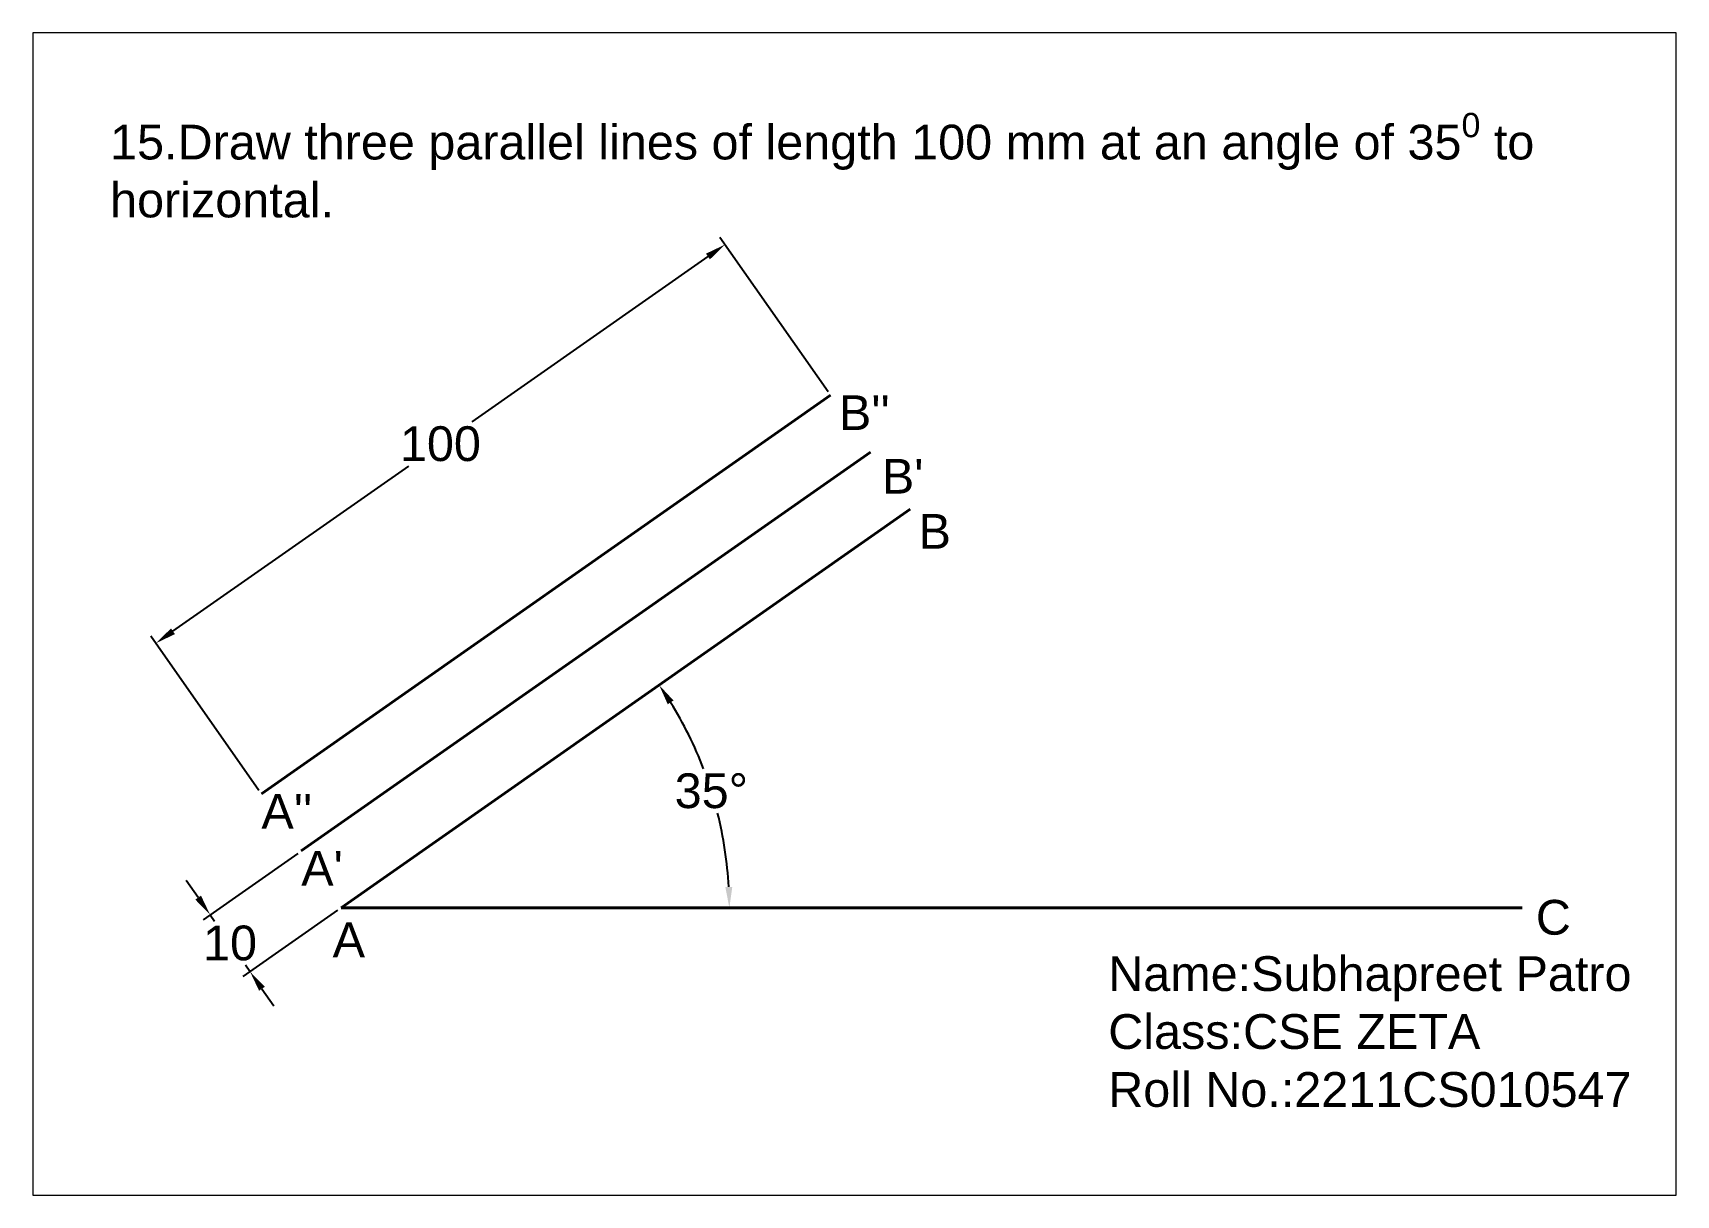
# Paper-space layout 'Layout15' of a CAD drawing. Header units: millimetres. Extents: x 30 to 267, y 21 to 189.
# The model-space entities are those that its viewports show. They can reach past a viewport. Long polylines and large blocks are cut down to what shows.
import ezdxf

# ---------------------------------------------------------------- set-up
doc = ezdxf.new("R2010")
doc.units = ezdxf.units.MM
doc.header["$PDMODE"] = 35
doc.header["$PDSIZE"] = 5
doc.styles.get("Standard").update_dxf_attribs({"font": 'arial.ttf'})
doc.dimstyles.new('ISO-25', dxfattribs={"dimtxt": 5, "dimasz": 3, "dimexe": 1.25, "dimexo": 0.625, "dimtad": 1, "dimtih": 1, "dimtoh": 1, "dimtxsty": 'Standard', "dimcen": 2.5, "dimadec": 0, "dimazin": 0, "dimtfac": 1, "dimtmove": 0, "dimatfit": 3, "dimfxl": 1, "dimarcsym": 0})

# ---------------------------------------------------------------- blocks, each defined once
blk = doc.blocks.new('*D44')
at = {"color": 0, "lineweight": -2, "transparency": 16777216}
for start, end in [(20.953, 31.9238), (3.0762, 14.1115)]:
    blk.add_arc((3147.01, 1011.01), 55.88, start, end, dxfattribs=at)
at = {"color": 0, "transparency": 16777216}
for points in [[(3194.03, 1040.29), (3194.86, 1040.84), (3192.79, 1043.06)], [(3203.32, 1014.02), (3202.32, 1014), (3202.9, 1011.01)]]:
    blk.add_solid(points, dxfattribs=at)
at = {"layer": 'Defpoints', "color": 0, "transparency": 16777216}
for p in [(3228.93, 1068.37), (3201.74, 1022.31), (3147.01, 1011.01), (3147.01, 1011.01), (3317.01, 1011.01)]:
    blk.add_point(p, dxfattribs=at)
at = {"color": 0, "lineweight": 40, "transparency": 16777216, "insert": (3200.31, 1027.82), "char_height": 5, "attachment_point": 5}
blk.add_mtext('35°', dxfattribs=at)
blk = doc.blocks.new('*D79')
at = {"color": 0, "lineweight": -2, "transparency": 16777216}
for p, q in [((3217.1, 1085.26), (3201.55, 1107.46)), ((3199.81, 1104.72), (3165.85, 1080.94)), ((3122.81, 1050.8), (3156.78, 1074.58)), ((3135.18, 1027.91), (3119.64, 1050.11))]:
    blk.add_line(p, q, dxfattribs=at)
at = {"color": 0, "transparency": 16777216}
for points in [[(3199.53, 1105.13), (3200.1, 1104.31), (3202.27, 1106.44)], [(3122.53, 1051.21), (3123.1, 1050.39), (3120.36, 1049.08)]]:
    blk.add_solid(points, dxfattribs=at)
at = {"layer": 'Defpoints', "color": 0, "transparency": 16777216}
for p in [(3202.27, 1106.44), (3217.46, 1084.75), (3135.54, 1027.39)]:
    blk.add_point(p, dxfattribs=at)
at = {"color": 0, "lineweight": 40, "transparency": 16777216, "insert": (3161.31, 1077.76), "char_height": 5, "attachment_point": 5}
blk.add_mtext('100', dxfattribs=at)
blk = doc.blocks.new('*D80')
at = {"color": 0, "lineweight": -2, "transparency": 16777216}
for p, q in [((3140.77, 1018.84), (3127.14, 1009.3)), ((3126.44, 1012.47), (3124.72, 1014.93)), ((3128.16, 1010.02), (3128.8, 1009.1)), ((3146.5, 1010.65), (3132.87, 1001.11)), ((3133.9, 1001.83), (3133.25, 1002.74)), ((3135.62, 999.37), (3137.34, 996.91))]:
    blk.add_line(p, q, dxfattribs=at)
at = {"color": 0, "transparency": 16777216}
for points in [[(3126.85, 1012.76), (3126.03, 1012.19), (3128.16, 1010.02)], [(3136.03, 999.65), (3135.21, 999.08), (3133.9, 1001.83)]]:
    blk.add_solid(points, dxfattribs=at)
at = {"layer": 'Defpoints', "color": 0, "transparency": 16777216}
for p in [(3141.28, 1019.2), (3147.01, 1011.01), (3133.9, 1001.83)]:
    blk.add_point(p, dxfattribs=at)
at = {"color": 0, "lineweight": 40, "transparency": 16777216, "insert": (3131.03, 1005.92), "char_height": 5, "attachment_point": 5}
blk.add_mtext('10', dxfattribs=at)

msp = doc.modelspace()

# ---------------------------------------------------------------- linework, layer by layer
at = {"lineweight": 40}
for p, q in [((3135.542, 1027.394), (3217.458, 1084.752)), ((3141.278, 1019.202), (3223.193, 1076.56)), ((3147.014, 1011.011), (3228.929, 1068.369)), ((3147.014, 1011.011), (3317.014, 1011.011))]:
    msp.add_line(p, q, dxfattribs=at)

# ---------------------------------------------------------------- texts
at = {"lineweight": 40, "char_height": 5, "attachment_point": 1}
for s, width, insert in [('\\A1;15.Draw three parallel lines of length 100 mm at an angle of 35{\\H0.7x;\\S0^ ;\\fArial|b0|i0|c186|p34;\\H1.42857x; }to \\Phorizontal.', 221.59201, (3113.765, 1125.388)), ("B''", 14.18813, (3218.665, 1084.752)), ("B'", 14.18813, (3224.846, 1075.606)), ('B', 14.53122, (3230.133, 1067.673)), ("A''", 9.55553, (3135.542, 1027.394)), ("A'", 9.55553, (3141.278, 1019.202)), ('C', 6.10127, (3318.975, 1012.143)), ('A', 6.68203, (3145.798, 1008.904)), ('Name:Subhapreet Patro\\PClass:CSE ZETA\\PRoll No.:2211CS010547', 127.56265, (3257.429, 1004.041))]:
    msp.add_mtext_dynamic_manual_height_columns(s, width=width, gutter_width=25, heights=[0], dxfattribs=dict(at, insert=insert))

# ---------------------------------------------------------------- dimensions: what is measured, and where the dimension line sits
at = {"lineweight": 40}
for p1, p2, distance, picture, middle in [((3135.542, 1027.394), (3217.458, 1084.752), 26.476, '*D79', (3161.314, 1077.761)), ((3141.278, 1019.202), (3147.014, 1011.011), -16.015, '*D80', (3131.028, 1005.921))]:
    dim = msp.add_aligned_dim(p1=p1, p2=p2, distance=distance, dimstyle='ISO-25', dxfattribs=at)
    dim.commit()
    dim.dimension.update_dxf_attribs({"geometry": picture, "text_midpoint": middle})
dim = msp.add_angular_dim_2l(base=(3201.743, 1022.312), line1=((3147.014, 1011.011), (3317.014, 1011.011)), line2=((3147.014, 1011.011), (3228.929, 1068.369)), dimstyle='ISO-25', dxfattribs=at)
dim.commit()
dim.dimension.update_dxf_attribs({"geometry": '*D44', "text_midpoint": (3200.311, 1027.816)})

psp = doc.layouts.new('Layout15')

# ---------------------------------------------------------------- viewports
at = {"layer": '0'}
psp.add_viewport(center=(148.5, 105), size=(237.6, 168), view_center_point=(3220.909, 1053.285), view_height=167.23453, dxfattribs=at)

doc.saveas('drawing.dxf')
